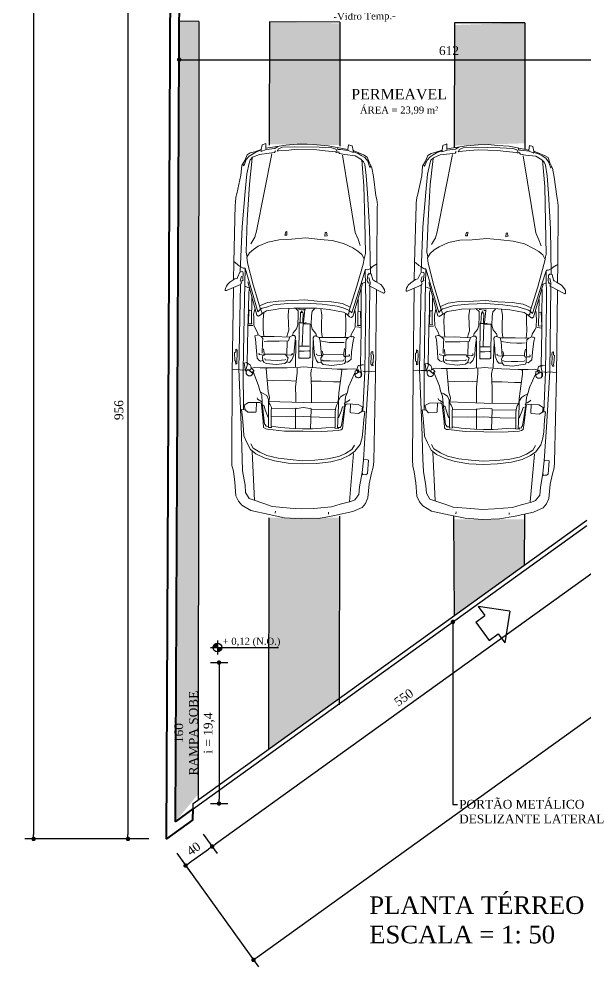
# Model space of a CAD drawing. Header units: millimetres. Extents: x 103208 to 171806, y -164 to 10038.
# Drawn here: x 112929 to 113571, y 4818 to 5894 of the extents above; entities that cross this region are included whole.
import ezdxf
from ezdxf import colors
from ezdxf.entities.mleader import LeaderData, LeaderLine
from ezdxf.math import Vec2, Vec3

# ---------------------------------------------------------------- set-up
doc = ezdxf.new("R2010")
doc.units = ezdxf.units.MM
for name, color, linetype in [('ACESSORIOS', 2, 'Continuous'), ('Hachuria - Moveis', 1, 'Continuous'), ('PN010', 1, 'Continuous'), ('PN030', 3, 'Continuous'), ('PN060', 6, 'Continuous'), ('Portas-Cotas', 2, 'Continuous'), ('Texto', 2, 'Continuous')]:
    doc.layers.add(name, color=color, linetype=linetype)
for name, color, linetype, lineweight in [('MEDIDAS', 7, 'Continuous', 0), ('Parede Corte', 4, 'Continuous', 40), ('Portas - Janelas', 2, 'Continuous', 20), ('Vaga', 184, 'Continuous', 13)]:
    doc.layers.add(name, color=color, linetype=linetype, lineweight=lineweight)
doc.styles.add('Valéria', font='romantic.ttf', dxfattribs={"height": 10})
doc.dimstyles.new('Cota - 50', dxfattribs={"dimtxt": 10, "dimasz": 5, "dimexe": 10, "dimexo": 20, "dimgap": 5, "dimtad": 1, "dimtxsty": 'Valéria', "dimblk": 'DOT', "dimcen": 0, "dimclrd": 12, "dimclre": 12, "dimclrt": 2, "dimazin": 2, "dimtfac": 1, "dimtix": 1, "dimtmove": 0, "dimatfit": 3, "dimldrblk": 'DOT', "dimfxl": 1, "dimarcsym": 0})

# ---------------------------------------------------------------- blocks, each defined once
blk = doc.blocks.new('_Dot')
at = {"color": 0, "linetype": 'ByBlock', "lineweight": -2}
blk.add_line((-0.5, 0), (-1, 0), dxfattribs=at)
at = {"color": 0, "linetype": 'ByBlock', "const_width": 0.5}
blk.add_lwpolyline([(-0.25, 0, 1), (0.25, 0, 1)], format="xyb", close=True, dxfattribs=at)
blk = doc.blocks.new('*D650')
at = {"layer": 'Defpoints', "color": 0, "transparency": 16777216}
for p in [(115535.9, 6718.8, 9825), (115634.7, 6581.6), (113095.9, 4963.1, 9825)]:
    blk.add_point(p, dxfattribs=at)
at = {"layer": 'MEDIDAS', "color": 12, "lineweight": -2, "transparency": 16777216}
for p, q in [((115547.6, 6702.6), (115640.6, 6573.5)), ((113198.8, 4828.8), (115630.7, 6578.6)), ((113107.6, 4946.9), (113200.6, 4817.8))]:
    blk.add_line(p, q, dxfattribs=at)
at = {"layer": 'MEDIDAS', "color": 12, "lineweight": -2, "transparency": 16777216, "xscale": 5, "yscale": 5, "zscale": 5}
for p, rotation in [((115634.7, 6581.6), 35.73698977606095), ((113194.7, 4825.9), 215.736989776061)]:
    blk.add_blockref('_Dot', p, dxfattribs=dict(at, rotation=rotation))
at = {"layer": 'MEDIDAS', "color": 2, "transparency": 16777216, "insert": (114408.8, 5712), "char_height": 10, "attachment_point": 5, "rotation": 35.737, "style": 'Valéria'}
blk.add_mtext('3006', dxfattribs=at)
blk = doc.blocks.new('*D652')
at = {"color": 12, "lineweight": -2, "transparency": 16777216}
for p, q in [((113089.1, 7725.1), (112935.2, 7725.1)), ((112945.2, 7720.1), (112945.2, 4968.1)), ((113075.9, 4963.1), (112935.2, 4963.1))]:
    blk.add_line(p, q, dxfattribs=at)
at = {"layer": 'Defpoints', "color": 0, "transparency": 16777216}
for p in [(113109.1, 7725.1, 9825), (112945.2, 4963.1), (113095.9, 4963.1, 9825)]:
    blk.add_point(p, dxfattribs=at)
at = {"color": 12, "lineweight": -2, "transparency": 16777216, "xscale": 5, "yscale": 5, "zscale": 5}
for p, rotation in [((112945.2, 7725.1), 90), ((112945.2, 4963.1), 270)]:
    blk.add_blockref('_Dot', p, dxfattribs=dict(at, rotation=rotation))
at = {"color": 2, "transparency": 16777216, "insert": (112935.1, 6344.1), "char_height": 10, "width": 46.893, "attachment_point": 5, "rotation": 90, "style": 'Valéria'}
blk.add_mtext('2762', dxfattribs=at)
blk = doc.blocks.new('*D682')
at = {"color": 12, "lineweight": -2, "transparency": 16777216}
for p, q in [((113137.7, 4968.6), (113153.6, 4946.5)), ((113121.7, 4935.9), (113143.7, 4951.7)), ((113107.6, 4946.9), (113123.5, 4924.8))]:
    blk.add_line(p, q, dxfattribs=at)
at = {"layer": 'Defpoints', "color": 0, "transparency": 16777216}
for p in [(113126.1, 4984.8, 9825), (113095.9, 4963.1, 9825), (113147.8, 4954.6)]:
    blk.add_point(p, dxfattribs=at)
at = {"color": 12, "lineweight": -2, "transparency": 16777216, "xscale": 5, "yscale": 5, "zscale": 5}
for p, rotation in [((113147.8, 4954.6), 35.73698977606066), ((113117.7, 4932.9), 215.7369897760607)]:
    blk.add_blockref('_Dot', p, dxfattribs=dict(at, rotation=rotation))
at = {"color": 2, "transparency": 16777216, "insert": (113126.8, 4952), "char_height": 10, "attachment_point": 5, "rotation": 35.737, "style": 'Valéria'}
blk.add_mtext('40', dxfattribs=at)
blk = doc.blocks.new('*D683')
at = {"color": 12, "lineweight": -2, "transparency": 16777216}
for p, q in [((113584.8, 5290.2), (113600.7, 5268.2)), ((113151.8, 4957.5), (113590.8, 5273.3)), ((113137.7, 4968.6), (113153.6, 4946.5))]:
    blk.add_line(p, q, dxfattribs=at)
at = {"layer": 'Defpoints', "color": 0, "transparency": 16777216}
for p in [(113573.1, 5306.5, 9825), (113594.8, 5276.3), (113126.1, 4984.8, 9825)]:
    blk.add_point(p, dxfattribs=at)
at = {"color": 12, "lineweight": -2, "transparency": 16777216, "xscale": 5, "yscale": 5, "zscale": 5}
for p, rotation in [((113594.8, 5276.3), 35.73698977606043), ((113147.8, 4954.6), 215.7369897760604)]:
    blk.add_blockref('_Dot', p, dxfattribs=dict(at, rotation=rotation))
at = {"color": 2, "transparency": 16777216, "insert": (113365.3, 5123.7), "char_height": 10, "attachment_point": 5, "rotation": 35.737, "style": 'Valéria'}
blk.add_mtext('550', dxfattribs=at)
blk = doc.blocks.new('*D664')
at = {"color": 12, "lineweight": -2, "transparency": 16777216}
for p, q in [((113080.6, 5936.4), (113042.3, 5936.4)), ((113052.3, 5931.4), (113052.3, 4968.1)), ((113075.9, 4963.1), (113042.3, 4963.1))]:
    blk.add_line(p, q, dxfattribs=at)
at = {"layer": 'Defpoints', "color": 0, "transparency": 16777216}
for p in [(113100.6, 5936.4, 9825), (113052.3, 4963.1), (113095.9, 4963.1, 9825)]:
    blk.add_point(p, dxfattribs=at)
at = {"color": 12, "lineweight": -2, "transparency": 16777216, "xscale": 5, "yscale": 5, "zscale": 5}
for p, rotation in [((113052.3, 5936.4), 90), ((113052.3, 4963.1), 270)]:
    blk.add_blockref('_Dot', p, dxfattribs=dict(at, rotation=rotation))
at = {"color": 2, "transparency": 16777216, "insert": (113042, 5449.8), "char_height": 10, "attachment_point": 5, "rotation": 90, "style": 'Valéria'}
blk.add_mtext('956', dxfattribs=at)
blk = doc.blocks.new('*D645')
at = {"color": 12, "lineweight": -2, "transparency": 16777216}
for p, q in [((113146.1, 5163.3), (113165.6, 5163.3)), ((113155.6, 5158.3), (113155.6, 5008.3)), ((113146.1, 5003.3), (113165.6, 5003.3))]:
    blk.add_line(p, q, dxfattribs=at)
at = {"layer": 'Defpoints', "color": 0, "transparency": 16777216}
for p in [(113126.1, 5163.3, 9825), (113126.1, 5003.3, 9825), (113155.6, 5003.3)]:
    blk.add_point(p, dxfattribs=at)
at = {"color": 12, "lineweight": -2, "transparency": 16777216, "xscale": 5, "yscale": 5, "zscale": 5}
for p, rotation in [((113155.6, 5163.3), 90), ((113155.6, 5003.3), 270)]:
    blk.add_blockref('_Dot', p, dxfattribs=dict(at, rotation=rotation))
at = {"color": 2, "transparency": 16777216, "insert": (113127.7, 5083.3), "char_height": 10, "attachment_point": 5, "rotation": 90, "style": 'Valéria'}
blk.add_mtext('160\\PRAMPA SOBE\\Pi = 19,4', dxfattribs=at)
blk = doc.blocks.new('Audi A4 Cab dessus')
at = {"color": 0, "linetype": 'Continuous', "flags": 128}
for points in [[(0.841, -0.23), (0.842, 0.771), (0.838, 1.78), (0.834, 1.852), (0.816, 1.92), (0.797, 2.047), (0.784, 2.205), (0.752, 2.269), (0.711, 2.317), (0.607, 2.377), (0.39, 2.422), (0.213, 2.456), (0.012, 2.468), (-0.19, 2.459), (-0.372, 2.425), (-0.585, 2.376), (-0.696, 2.325), (-0.735, 2.278), (-0.761, 2.212), (-0.776, 2.047), (-0.802, 1.924), (-0.82, 1.853), (-0.824, 1.786), (-0.834, 0.774), (-0.835, -0.226)], [(0.758, -0.267), (0.767, 0.722), (0.732, 1.379), (0.716, 1.77), (0.708, 1.914), (0.678, 2.081), (0.67, 2.167), (0.629, 2.237), (0.581, 2.253), (0.454, 2.293), (0.357, 2.326), (0.148, 2.343), (0.014, 2.352), (-0.13, 2.343), (-0.338, 2.324), (-0.438, 2.291), (-0.561, 2.258), (-0.607, 2.238), (-0.656, 2.174), (-0.662, 2.085), (-0.69, 1.917)], [(-0.302, 2.385), (-0.301, 2.407)], [(0.32, 2.382), (0.322, 2.404)], [(-0.588, 1.695), (-0.545, 2.256)], [(0.599, 1.687), (0.567, 2.258)], [(-0.678, 1.199), (-0.713, 1.201), (-0.702, 1.299), (-0.694, 1.433), (-0.685, 1.508), (-0.662, 1.588), (-0.603, 1.669), (-0.542, 1.714), (-0.445, 1.762), (-0.322, 1.795), (-0.159, 1.816), (0.007, 1.823), (0.177, 1.817), (0.337, 1.794), (0.456, 1.759), (0.556, 1.713), (0.62, 1.664), (0.664, 1.58), (0.7, 1.502), (0.704, 1.43), (0.718, 1.295), (0.73, 1.195), (0.685, 1.198), (0.699, 1.143), (0.648, 1.115), (0.518, 1.11), (0.501, 1.12), (0.497, 1.134), (0.474, 1.332), (0.469, 1.404), (0.443, 1.419), (0.421, 1.421), (0.225, 1.442), (0.006, 1.443), (-0.214, 1.443), (-0.407, 1.428), (-0.435, 1.421), (-0.453, 1.409), (-0.463, 1.333), (-0.484, 1.137), (-0.494, 1.12), (-0.508, 1.116), (-0.633, 1.12), (-0.685, 1.15), (-0.677, 1.203), (-0.64, 1.228), (-0.55, 1.222), (-0.542, 1.217), (-0.544, 1.114)], [(0.616, 1.597), (0.588, 1.648), (0.51, 1.693), (0.427, 1.73), (0.295, 1.76), (0.152, 1.774), (0.01, 1.787), (-0.134, 1.778), (-0.283, 1.761), (-0.415, 1.733), (-0.494, 1.698), (-0.568, 1.649), (-0.598, 1.597)], [(-0.704, 1.774), (-0.724, 1.381), (-0.756, 0.729), (-0.756, -0.266), (-0.747, -0.271), (-0.758, -0.288), (-0.759, -0.311), (-0.755, -0.324), (-0.744, -0.365)], [(-0.369, 1.394), (-0.364, 1.403), (-0.409, 1.406), (-0.405, 1.392), (-0.428, 1.394), (-0.438, 1.376), (-0.443, 1.368), (-0.48, 1.124), (-0.486, 1.034), (-0.508, 0.977), (-0.52, 0.916), (-0.589, 0.759)], [(-0.497, 0.995), (-0.465, 1.011), (-0.428, 1.035), (-0.403, 1.078), (-0.403, 1.137), (-0.395, 1.405)], [(0.379, 1.388), (0.272, 1.403), (0.116, 1.413), (0.013, 1.415), (-0.104, 1.414), (-0.261, 1.401), (-0.369, 1.394), (-0.367, 1.22), (-0.37, 1.175), (-0.381, 1.135), (-0.397, 1.106), (-0.404, 1.056), (-0.408, 0.989), (-0.436, 0.762), (-0.439, 0.718), (-0.421, 0.708)], [(0.411, 1.404), (0.375, 1.401), (0.379, 1.388), (0.381, 1.213), (0.378, 1.168), (0.394, 1.136), (0.419, 1.098), (0.007, 1.106), (-0.397, 1.106)], [(-0.081, 1.412), (-0.087, 1.184), (-0.083, 1.17), (-0.069, 1.174), (0.006, 1.165), (0.083, 1.178), (0.092, 1.173), (0.097, 1.181), (0.375, 1.182)], [(0.097, 1.181), (0.094, 1.415)], [(0.506, 0.99), (0.48, 1.005), (0.437, 1.03), (0.417, 1.076), (0.416, 1.134), (0.411, 1.404), (0.415, 1.39), (0.437, 1.388), (0.449, 1.37), (0.458, 1.365), (0.487, 1.116), (0.491, 1.103), (0.508, 1.093), (0.525, 1.083), (0.543, 1.073), (0.546, 1.059)], [(-0.404, 1.276), (-0.409, 1.267), (-0.435, 1.201), (-0.452, 1.153), (-0.465, 1.15)], [(-0.368, 1.278), (-0.184, 1.275), (0.008, 1.268), (0.197, 1.274), (0.38, 1.271)], [(0.421, 1.282), (0.425, 1.268), (0.452, 1.195), (0.463, 1.154), (0.48, 1.144)], [(0.685, 1.198), (0.655, 1.227), (0.561, 1.224), (0.556, 1.215), (0.554, 1.112)], [(-0.691, 1.2), (-0.707, 0.735), (-0.709, -0.085), (-0.7, -0.449)], [(-0.538, 1.065), (-0.533, 1.073), (-0.514, 1.085), (-0.495, 1.098), (-0.482, 1.101), (-0.472, 1.119)], [(-0.087, 1.184), (-0.365, 1.184)], [(0.487, 1.116), (0.495, 1.031), (0.518, 0.971), (0.533, 0.916), (0.598, 0.751)], [(0.707, 1.197), (0.714, 0.73), (0.711, -0.09), (0.706, -0.457)], [(-0.085, 0.709), (-0.077, 0.762), (-0.085, 0.928), (-0.087, 1.045), (-0.087, 1.103)], [(0.085, 0.703), (0.084, 0.761), (0.099, 0.926), (0.097, 1.042), (0.096, 1.101)], [(0.434, 0.708), (0.448, 0.711), (0.442, 0.761), (0.42, 0.982), (0.402, 1.05), (0.409, 1.099)], [(-0.08, 0.856), (-0.197, 0.855), (-0.345, 0.86), (-0.425, 0.86)], [(0.094, 0.859), (0.206, 0.852), (0.359, 0.856), (0.433, 0.855)], [(-0.684, 0.733), (-0.715, 0.74), (-0.743, 0.732), (-0.787, 0.735), (-0.832, 0.738)], [(-0.594, 0.75), (-0.595, 0.728), (-0.609, 0.724), (-0.625, 0.676), (-0.63, 0.667), (-0.671, 0.656), (-0.693, 0.658)], [(-0.666, 0.665), (-0.652, 0.668), (-0.67, 0.755)], [(-0.592, 0.772), (-0.648, 0.735)], [(-0.64, 0.73), (-0.627, 0.712), (-0.617, 0.729)], [(-0.609, 0.724), (-0.617, 0.729), (-0.63, 0.748)], [(0.609, 0.71), (0.582, 0.703), (0.515, 0.707), (0.398, 0.705), (0.201, 0.704), (0.044, 0.692), (0.008, 0.69), (-0.037, 0.692), (-0.193, 0.702), (-0.385, 0.71), (-0.502, 0.708), (-0.574, 0.704), (-0.605, 0.71)], [(-0.594, 0.75), (-0.597, 0.764)], [(-0.197, 0.635), (-0.218, 0.659), (-0.316, 0.67), (-0.443, 0.651), (-0.47, 0.644), (-0.48, 0.626), (-0.478, 0.59), (-0.48, 0.568), (-0.462, 0.558)], [(-0.095, 0.692), (-0.101, 0.383)], [(0.102, 0.693), (0.105, 0.379)], [(0.627, 0.7), (0.614, 0.719), (0.606, 0.724), (0.585, 0.747), (0.598, 0.751), (0.615, 0.762)], [(0.595, 0.757), (0.6, 0.766)], [(0.6, 0.773), (0.655, 0.729)], [(0.603, 0.771), (0.659, 0.727)], [(0.673, 0.661), (0.665, 0.666), (0.688, 0.745), (0.704, 0.655), (0.677, 0.647), (0.643, 0.668), (0.634, 0.673), (0.614, 0.719), (0.628, 0.722), (0.64, 0.742)], [(0.691, 0.732), (0.727, 0.734), (0.75, 0.732), (0.794, 0.73), (0.842, 0.735)], [(0.804, 0.666), (0.79, 0.663)], [(-0.655, -0.232), (-0.656, -0.174), (-0.657, 0.023), (-0.66, 0.257), (-0.657, 0.66)], [(-0.198, 0.555), (-0.182, 0.383), (-0.171, 0.342), (-0.346, 0.34), (-0.507, 0.341), (-0.54, 0.325), (-0.548, 0.33), (-0.562, 0.327), (-0.579, 0.337), (-0.568, 0.376), (-0.551, 0.505), (-0.545, 0.594), (-0.521, 0.615), (-0.503, 0.628), (-0.48, 0.626)], [(-0.522, 0.535), (-0.526, 0.548), (-0.521, 0.557), (-0.462, 0.558), (-0.459, 0.544), (-0.46, 0.522), (-0.468, 0.469)], [(-0.459, 0.544), (-0.217, 0.542), (-0.207, 0.56), (-0.192, 0.586), (-0.197, 0.635), (-0.161, 0.638), (-0.141, 0.614), (-0.117, 0.554), (-0.109, 0.468), (-0.099, 0.347), (-0.109, 0.33), (-0.137, 0.322), (-0.129, 0.295), (-0.087, 0.247), (-0.073, 0.193), (-0.075, 0.09), (-0.083, 0.037), (-0.112, 0.007)], [(-0.204, 0.604), (-0.221, 0.614), (-0.302, 0.615), (-0.382, 0.616), (-0.454, 0.611), (-0.459, 0.603)], [(-0.207, 0.56), (-0.198, 0.555), (-0.153, 0.552), (-0.136, 0.542)], [(0.016, 0.187), (0.003, 0.184), (-0.056, 0.183), (-0.064, 0.188), (-0.066, 0.582), (-0.053, 0.586), (0.006, 0.587), (0.064, 0.587), (0.05, 0.584)], [(-0.059, 0.581), (-0.064, 0.572)], [(0.056, 0.176), (0.065, 0.171), (0.064, 0.587)], [(0.473, 0.396), (0.437, 0.394), (0.379, 0.393), (0.298, 0.393), (0.19, 0.387), (0.174, 0.339), (0.141, 0.323), (0.119, 0.324), (0.107, 0.343), (0.119, 0.463), (0.124, 0.552), (0.146, 0.609), (0.175, 0.639), (0.206, 0.632)], [(0.479, 0.485), (0.473, 0.535), (0.474, 0.557), (0.456, 0.545), (0.222, 0.542), (0.219, 0.555), (0.189, 0.584), (0.206, 0.632), (0.229, 0.653), (0.329, 0.665), (0.449, 0.653), (0.475, 0.638), (0.487, 0.619)], [(0.219, 0.555), (0.205, 0.552), (0.204, 0.39)], [(0.222, 0.6), (0.227, 0.609), (0.312, 0.617), (0.393, 0.616), (0.46, 0.612), (0.463, 0.598)], [(0.544, 0.32), (0.558, 0.323), (0.585, 0.331), (0.575, 0.372), (0.561, 0.507), (0.553, 0.593), (0.532, 0.616), (0.514, 0.626), (0.487, 0.619), (0.489, 0.583), (0.488, 0.561), (0.474, 0.557), (0.528, 0.549), (0.536, 0.544), (0.531, 0.536)], [(0.651, -0.225), (0.661, -0.176), (0.66, 0.021), (0.665, 0.249), (0.668, 0.652)], [(-0.507, 0.341), (-0.484, 0.362), (-0.481, 0.407), (-0.481, 0.546)], [(-0.217, 0.542), (-0.206, 0.501)], [(-0.136, 0.542), (-0.141, 0.533)], [(-0.053, 0.505), (-0.067, 0.502), (0.005, 0.506), (0.063, 0.507)], [(-0.064, 0.498), (-0.05, 0.502)], [(-0.053, 0.447), (0.064, 0.449)], [(0.028, 0.446), (0.02, 0.174)], [(0.205, 0.552), (0.16, 0.555), (0.142, 0.542), (0.145, 0.529)], [(0.584, 0.011), (0.589, 0.039), (0.601, 0.079), (0.599, 0.115), (0.596, 0.209), (0.58, 0.241), (0.552, 0.292), (0.544, 0.32), (0.51, 0.34), (0.489, 0.364), (0.492, 0.408), (0.495, 0.533)], [(-0.476, 0.057), (-0.479, 0.151), (-0.482, 0.245), (-0.478, 0.312), (-0.471, 0.343)], [(-0.182, 0.383), (-0.289, 0.399), (-0.369, 0.4), (-0.427, 0.399), (-0.463, 0.397)], [(-0.184, 0.003), (-0.197, 0.08), (-0.195, 0.183), (-0.194, 0.263), (-0.2, 0.313), (-0.207, 0.34)], [(-0.171, 0.342), (-0.123, 0.326)], [(0.175, 0.343), (0.357, 0.336), (0.51, 0.34)], [(0.189, 0.006), (0.198, 0.082), (0.191, 0.19), (0.187, 0.262), (0.203, 0.31), (0.21, 0.341)], [(0.483, 0.06), (0.489, 0.144), (0.486, 0.238), (0.481, 0.31), (0.474, 0.338)], [(-0.54, 0.325), (-0.546, 0.294), (-0.576, 0.242), (-0.591, 0.216), (-0.593, 0.114), (-0.591, 0.078), (-0.589, 0.042), (-0.582, 0.014)], [(0.113, 0.005), (0.078, 0.035), (0.078, 0.094), (0.08, 0.197), (0.096, 0.245), (0.135, 0.292), (0.141, 0.323)], [(-0.621, -0.113), (-0.62, 0.187), (-0.615, 0.196), (-0.66, 0.198), (-0.656, 0.185), (-0.649, 0.035), (-0.645, 0.039), (-0.621, 0.035)], [(-0.605, 0.213), (-0.658, 0.221)], [(0.01, 0.017), (0.015, 0.026), (0.001, 0.022), (0.015, 0.165), (0.011, 0.179), (-0.002, 0.175), (-0.016, 0.171)], [(0.609, 0.213), (0.665, 0.213)], [(0.624, -0.12), (0.625, 0.18), (0.622, 0.194), (0.663, 0.191), (0.658, 0.182), (0.656, 0.03), (0.65, 0.035), (0.625, 0.033)], [(-0.518, 0.024), (-0.548, 0.052), (-0.65, -0.282), (-0.7, -0.449), (-0.705, -0.457), (-0.728, -0.456), (-0.76, -0.472), (-0.784, -0.493), (-0.821, -0.517), (-0.835, -0.526)], [(-0.643, -1.743), (-0.673, -1.436), (-0.687, -1.023), (-0.699, -0.646), (-0.693, -0.615), (-0.687, -0.584), (-0.674, -0.522), (-0.604, -0.262), (-0.518, 0.024), (-0.53, -0.015), (-0.438, -0.058), (-0.309, -0.075), (-0.14, -0.081), (0.003, -0.094), (0.147, -0.085), (0.313, -0.078), (0.44, -0.059), (0.532, -0.02), (0.521, 0.021)], [(-0.687, -0.584), (-0.658, -0.635), (-0.612, -0.674), (-0.551, -0.709), (-0.442, -0.761), (-0.31, -0.792), (-0.167, -0.805), (-0.002, -0.82), (0.169, -0.804), (0.313, -0.795), (0.445, -0.767), (0.555, -0.716), (0.611, -0.679), (0.659, -0.637), (0.689, -0.586), (0.68, -0.522), (0.611, -0.263), (0.521, 0.021), (0.55, 0.051), (0.654, -0.288), (0.706, -0.457), (0.728, -0.458), (0.763, -0.478), (0.789, -0.493), (0.827, -0.527), (0.841, -0.535)], [(-0.668, -0.294), (-0.559, 0.093), (-0.54, 0.106), (-0.523, 0.096), (-0.485, 0.062), (-0.45, 0.042), (-0.366, 0.028), (-0.281, 0.013), (-0.139, 0), (0, 0), (0.13, 0.005), (0.283, 0.009), (0.374, 0.026), (0.451, 0.039), (0.488, 0.063), (0.525, 0.088), (0.544, 0.1), (0.561, 0.09), (0.671, -0.298)], [(0.507, 0.076), (0.504, 0.07), (0.502, 0.067), (0.521, 0.021), (0.502, 0.009), (0.461, -0.002), (0.374, -0.033), (0.203, -0.049), (0.001, -0.058), (-0.2, -0.046), (-0.374, -0.026), (-0.453, -0.003), (-0.501, 0.014), (-0.518, 0.024), (-0.515, 0.068), (-0.507, 0.063), (-0.5, 0.075)], [(-0.004, 0.014), (0.01, 0.017), (0.077, 0.013), (0.063, 0.009)], [(-0.93, -0.195), (-0.928, -0.224), (-0.916, -0.243), (-0.904, -0.261), (-0.883, -0.285), (-0.822, -0.32), (-0.796, -0.335), (-0.788, -0.34), (-0.77, -0.409), (-0.747, -0.41), (-0.729, -0.398), (-0.724, -0.331), (-0.728, -0.317), (-0.74, -0.298), (-0.754, -0.302)], [(-0.756, -0.266), (-0.916, -0.186)], [(0.936, -0.205), (0.931, -0.229), (0.921, -0.246), (0.911, -0.264), (0.882, -0.293), (0.826, -0.33), (0.799, -0.337), (0.794, -0.346), (0.767, -0.411), (0.754, -0.415), (0.74, -0.419), (0.731, -0.414), (0.728, -0.4), (0.732, -0.333), (0.728, -0.319), (0.747, -0.307), (0.758, -0.304)], [(0.748, -0.365), (0.759, -0.326), (0.764, -0.317), (0.748, -0.285), (0.753, -0.276), (0.758, -0.267), (0.922, -0.193)], [(-0.835, -0.313), (-0.835, -0.521), (-0.832, -1.193), (-0.834, -1.216), (-0.824, -1.279), (-0.814, -1.32), (-0.783, -1.546), (-0.763, -1.65), (-0.731, -1.715), (-0.708, -1.775), (-0.665, -1.8), (-0.608, -1.821), (-0.542, -1.848), (-0.528, -1.903), (-0.488, -1.914), (-0.48, -1.861), (-0.484, -1.847), (-0.48, -1.861), (-0.25, -1.902), (-0.116, -1.911), (-0.004, -1.918), (0.112, -1.916), (0.248, -1.902), (0.479, -1.863), (0.479, -1.921), (0.525, -1.902), (0.533, -1.848), (0.607, -1.822), (0.661, -1.807), (0.699, -1.783), (0.725, -1.717), (0.76, -1.657), (0.768, -1.545), (0.813, -1.328), (0.824, -1.289), (0.828, -1.222), (0.83, -1.199), (0.841, -0.523), (0.841, -0.32)], [(-0.701, -0.31), (-0.655, -0.29)], [(0.708, -0.247), (0.651, -0.225)], [(-0.761, -0.414), (-0.745, -0.943), (-0.717, -1.353), (-0.699, -1.56), (-0.68, -1.687), (-0.664, -1.719), (-0.634, -1.748), (-0.565, -1.788), (-0.445, -1.8), (-0.383, -1.813), (-0.371, -1.832)], [(0.762, -0.42), (0.747, -0.943), (0.717, -1.354), (0.699, -1.563), (0.673, -1.687), (0.662, -1.727), (0.633, -1.756), (0.555, -1.791), (0.442, -1.807), (0.379, -1.816), (0.368, -1.834)], [(0.638, -1.747), (0.667, -1.44), (0.688, -1.025), (0.698, -0.649), (0.691, -0.622), (0.684, -0.594)], [(-0.638, -0.74), (-0.611, -0.813), (-0.576, -0.891), (-0.418, -1.793)], [(0.643, -0.744), (0.598, -0.822), (0.58, -0.892), (0.411, -1.8)], [(-0.75, -1.669), (-0.74, -1.652), (-0.737, -1.665), (-0.714, -1.725), (-0.68, -1.767), (-0.637, -1.793), (-0.603, -1.813), (-0.546, -1.834), (-0.542, -1.848), (-0.541, -1.826), (-0.484, -1.847), (-0.393, -1.859), (-0.364, -1.858), (-0.357, -1.883)], [(0.742, -1.669), (0.738, -1.655), (0.728, -1.672), (0.707, -1.729), (0.673, -1.768), (0.635, -1.792), (0.598, -1.817), (0.538, -1.84), (0.533, -1.848), (0.535, -1.826), (0.475, -1.849)], [(-0.145, -1.882), (-0.293, -1.877), (-0.341, -1.861), (-0.361, -1.828), (-0.347, -1.825), (-0.335, -1.83), (-0.215, -1.842), (-0.117, -1.852), (0.112, -1.858), (0.211, -1.846), (0.332, -1.836), (0.346, -1.832), (0.331, -1.858), (0.285, -1.878), (0.141, -1.886), (-0.145, -1.882)], [(0.475, -1.849), (0.376, -1.861), (0.357, -1.873), (0.338, -1.885)]]:
    blk.add_lwpolyline(points, dxfattribs=at)
for points in [[(-0.698, 1.944), (-0.711, 1.94), (-0.734, 1.942), (-0.752, 1.929), (-0.762, 1.773), (-0.753, 1.768), (-0.709, 1.765), (-0.704, 1.774), (-0.69, 1.917)], [(-0.779, 0.65), (-0.788, 0.655), (-0.791, 0.668), (-0.805, 0.665), (-0.798, 0.637), (-0.803, 0.629), (-0.808, 0.539), (-0.8, 0.534), (-0.798, 0.498), (-0.784, 0.502), (-0.777, 0.533), (-0.781, 0.547)], [(-0.594, 0.75), (-0.589, 0.759)], [(0.79, 0.663), (0.804, 0.666), (0.806, 0.63), (0.815, 0.625), (0.818, 0.531), (0.804, 0.527), (0.806, 0.491), (0.789, 0.501), (0.79, 0.524), (0.787, 0.537), (0.789, 0.64)], [(0.05, 0.503), (0.063, 0.507)], [(0.056, 0.176), (0.02, 0.174), (0.024, 0.16), (0.022, 0.057), (0.052, 0.05)], [(0.034, 0.038), (0.042, 0.033), (0.044, 0.052), (0.03, 0.052)], [(-0.739, -0.415), (-0.747, -0.41)], [(-0.24, -0.89), (-0.251, -0.849), (-0.223, -0.842), (-0.226, -0.886)], [(0.235, -0.889), (0.247, -0.849), (0.224, -0.848), (0.222, -0.892)], [(0.479, -1.863), (0.475, -1.849)]]:
    blk.add_lwpolyline(points, close=True, dxfattribs=at)
for points in [[(-0.607, 0.8, 0.753554), (-0.67, 0.755)], [(-0.659, 0.792, 0.429634), (-0.648, 0.735)], [(-0.592, 0.772, 0.624869), (-0.659, 0.798)], [(0.667, 0.791, 0.624869), (0.6, 0.766)], [(0.677, 0.747, 0.753554), (0.615, 0.794)], [(0.661, 0.728, 0.429634), (0.672, 0.785)], [(-0.916, -0.186, 0.579223), (-0.93, -0.195)], [(0.936, -0.205, 0.612971), (0.922, -0.193)]]:
    blk.add_lwpolyline(points, format="xyb", dxfattribs=at)
blk = doc.blocks.new('*D763')
at = {"color": 12, "lineweight": -2, "transparency": 16777216}
for p, q in [((113110.4, 5871), (113110.4, 5837.5)), ((113722.7, 5868.1), (113722.7, 5837.5)), ((113115.4, 5847.5), (113717.7, 5847.5))]:
    blk.add_line(p, q, dxfattribs=at)
at = {"layer": 'Defpoints', "color": 0, "transparency": 16777216}
for p in [(113110.4, 5891, 9825), (113722.7, 5888.1, 9825), (113722.7, 5847.5)]:
    blk.add_point(p, dxfattribs=at)
at = {"color": 12, "lineweight": -2, "transparency": 16777216, "xscale": 5, "yscale": 5, "zscale": 5, "rotation": 180}
blk.add_blockref('_Dot', (113110.4, 5847.5), dxfattribs=at)
at = {"color": 12, "lineweight": -2, "transparency": 16777216, "xscale": 5, "yscale": 5, "zscale": 5}
blk.add_blockref('_Dot', (113722.7, 5847.5), dxfattribs=at)
at = {"color": 2, "transparency": 16777216, "insert": (113416.6, 5857.7), "char_height": 10, "attachment_point": 5, "style": 'Valéria'}
blk.add_mtext('612', dxfattribs=at)

msp = doc.modelspace()

# ---------------------------------------------------------------- hatches: boundary and pattern name
h = msp.add_hatch()
h.set_pattern_fill('GRASS2', color=74, scale=15, pattern_type=2)
h.set_pattern_definition([(360, (4.5, 0.3), (15, 15), [2.25, -0.45, 0.6, -0.45, 2.25, -9]), (360, (3.75, 0.75), (15, 15), [1.5, -1.125, 2.25, -1.125, 1.5, -7.5]), (360, (9, 6.75), (15, 15), [1.875, -0.75, 1.875, -10.5]), (360, (1.5, 9.75), (15, 15), [0.75, -1.5, 0.75, -12]), (90, (3, 9.75), (-15, 15), [1.35, -13.65]), (90, (7.5, 0.75), (-15, 15), [1.5, -13.5]), (90, (11.25, 6.75), (-15, 15), [1.5, -13.5]), (45, (9.45, 0.6), (1e-14, 15), [1.5, -19.7132034]), (135, (5.55, 0.6), (-15, 1e-14), [1.5, -19.7132034]), (63.434949, (9, 0.675), (8e-10, 15), [1.5, -32.0410197]), (75.9637565, (8.25, 0.75), (5e-10, 15), [1.5, -60.3465844]), (75.9637565, (12, 6.75), (5e-10, 15), [1.2, -60.6465844]), (75.9637565, (3.3, 9.75), (5e-10, 15), [1.05, -60.7965844]), (104.0362435, (6.75, 0.75), (-5e-10, 15), [1.5, -60.3465844]), (104.0362435, (10.5, 6.75), (-5e-10, 15), [1.2, -60.6465844]), (104.0362435, (2.7, 9.75), (-5e-10, 15), [1.05, -60.7965844]), (116.565051, (6, 0.675), (-6e-09, 15), [1.5, -32.041002])])
h.paths.add_polyline_path([(113110.3704, 5891.04176), (113131.89185, 5891.04176), (113131.90351, 5013.65689), (113106.04092, 4982.72769)])
h.paths.add_polyline_path([(113212.66662, 5889.6242), (113292.66593, 5888.85469), (113292.66593, 5750.65805), (113212.66662, 5751.42756)])
h.paths.add_polyline_path([(113422.66472, 5886.811), (113502.60254, 5889.40989), (113502.60254, 5752.62701), (113422.66472, 5750.02812)])
h.paths.add_polyline_path([(113602.73126, 5888.69492), (113722.29388, 5888.69492), (113722.29388, 5426.15392), (113602.21211, 5339.74881)])
h.paths.add_polyline_path([(113421.77858, 5325.98511), (113502.14397, 5325.83261), (113502.1498, 5273.9086), (113422.37891, 5216.50928)])
h.paths.add_polyline_path([(113212.2033, 5327.59219), (113292.10011, 5327.56372), (113292.10605, 5121.64961), (113211.6539, 5064.88161)])
at = {"layer": 'Portas - Janelas'}
h = msp.add_hatch(color=256, dxfattribs=at)
edge = h.paths.add_edge_path()
edge.add_arc((113153.77066, 5180.35951), 5, 90, 180)
edge.add_line((113148.77066, 5180.35951), (113153.77066, 5180.35951))
edge.add_line((113153.77066, 5180.35951), (113153.77066, 5185.35951))
edge = h.paths.add_edge_path()
edge.add_arc((113153.77066, 5180.35951), 5, 270, 360)
edge.add_line((113158.77066, 5180.35951), (113153.77066, 5180.35951))
edge.add_line((113153.77066, 5180.35951), (113153.77066, 5175.35951))

# ---------------------------------------------------------------- linework, layer by layer
for p, q in [((113132.73317, 5890.93516, 9825), (113110.3704, 5891.04176, 9825)), ((113132.73317, 5890.93516, 9825), (113131.89768, 5007.49284, 9825)), ((113212.73278, 5890.47743, 9825), (113212.60046, 5750.57434, 9825)), ((113292.73256, 5890.21073, 9825), (113212.73278, 5890.47743, 9825)), ((113292.73256, 5890.21073, 9825), (113292.5993, 5749.30201, 9825)), ((113422.73171, 5889.24722, 9825), (113422.59774, 5747.5919)), ((113502.73167, 5889.17156, 9825), (113422.73171, 5889.24722, 9825)), ((113502.73167, 5889.17156, 9825), (113502.59612, 5745.84343, 9825)), ((113212.20044, 5327.59219, 9825), (113211.6539, 5064.88161, 9825)), ((113292.20207, 5329.28457, 9825), (113291.99988, 5115.48977, 9825)), ((113421.75809, 5329.72223), (113422.37891, 5216.50928, 9825)), ((113502.20443, 5331.67818, 9825), (113502.1498, 5273.9086, 9825))]:
    msp.add_line(p, q)
at = {"layer": 'ACESSORIOS'}
for p, q in [((113126.10997, 4997.16842, 9825), (113573.0808, 5318.7873, 9825)), ((113126.13944, 5003.34948, 9825), (113573.0808, 5324.94716, 9825)), ((113126.10997, 4997.16842, 9825), (113126.13944, 5003.34948, 9825))]:
    msp.add_line(p, q, dxfattribs=at)
at = {"layer": 'Hachuria - Moveis'}
msp.add_circle((113153.77066, 5180.35951), 5, dxfattribs=at)
at = {"layer": 'Parede Corte'}
for p in [(113106.04092, 4982.72769, 9825), (113126.05105, 4984.8063, 9825)]:
    msp.add_line(p, (113126.10997, 4997.16842, 9825), dxfattribs=at)
at = {"layer": 'Parede Corte', "elevation": 9825}
for points in [[(113126.05105, 4984.8063), (113095.94746, 4963.1452), (113100.58636, 5936.3749)], [(113106.04092, 4982.72769), (113110.58625, 5936.32723)]]:
    msp.add_lwpolyline(points, dxfattribs=at)
at = {"layer": 'PN010'}
for p, q in [((113153.77066, 5188.35951), (113153.77066, 5172.35951)), ((113145.77066, 5180.35951), (113223.00041, 5180.35951))]:
    msp.add_line(p, q, dxfattribs=at)
at = {"layer": 'PN030'}
for p, q in [((113485.558, 5221.54388), (113449.7689, 5227.00834)), ((113449.7689, 5227.00834), (113457.35006, 5216.69495)), ((113485.558, 5221.54388), (113480.09355, 5185.75478)), ((113447.03667, 5209.11379), (113457.35006, 5216.69495)), ((113447.03667, 5209.11379), (113462.199, 5188.48701)), ((113462.199, 5188.48701), (113472.51239, 5196.06817)), ((113472.51239, 5196.06817), (113480.09355, 5185.75478))]:
    msp.add_line(p, q, dxfattribs=at)

# ---------------------------------------------------------------- block references
at = {"layer": 'Vaga', "xscale": 96.996, "yscale": 96.996, "zscale": 96.996, "rotation": 179.3422651819477}
for p in [(113253.23608, 5565.68086), (113458.47186, 5565.04037)]:
    msp.add_blockref('Audi A4 Cab dessus', p, dxfattribs=at)

# ---------------------------------------------------------------- texts
at = {"layer": 'Portas-Cotas', "insert": (113245.46086, 5926.73635), "char_height": 8, "attachment_point": 1, "rotation": 0.69731167, "style": 'Valéria'}
msp.add_mtext_dynamic_manual_height_columns('\\pxqc;{\\L110 / 173\\P}100\\P-Vidro Temp.-', width=150, gutter_width=50, heights=[0], dxfattribs=at)
at = {"layer": 'Portas-Cotas', "insert": (113360.03678, 5814.36364, 0.5468), "char_height": 12, "attachment_point": 2, "style": 'Valéria'}
msp.add_mtext('PERMEAVEL\\P{\\H0.6667x;ÁREA = 23,99 m²}', dxfattribs=at)
at = {"layer": 'Texto', "attachment_point": 1, "style": 'Valéria'}
for s, insert, char_height in [('+ 0,12 (N.O.)', (113159.73414, 5191.46602), 8), ('{\\H2x;\\C5;PLANTA TÉRREO\\P\\C2;ESCALA = 1: 50\\H0.5x;\\P }', (113326.14886, 4897.99533), 10)]:
    msp.add_mtext(s, dxfattribs=dict(at, insert=insert, char_height=char_height))

# ---------------------------------------------------------------- dimensions: what is measured, and where the dimension line sits
for base, p1, p2, text, picture, middle in [((112945.23909, 4963.1452), (113109.11238, 7725.11111, 9825), (113095.94746, 4963.1452, 9825), '2762', '*D652', (112935.09116, 6344.12815)), ((113155.55324, 5003.34948), (113126.13944, 5163.34948, 9825), (113126.13944, 5003.34948, 9825), '<>\\PRAMPA SOBE\\Pi = 19,4', '*D645', (113127.74012, 5083.34948))]:
    dim = msp.add_linear_dim(base=base, p1=p1, p2=p2, angle=90, text=text, dimstyle='Cota - 50')
    dim.commit()
    dim.dimension.update_dxf_attribs({"geometry": picture, "text_midpoint": middle})
dim = msp.add_linear_dim(base=(113052.27794, 4963.1452), p1=(113100.58636, 5936.3749, 9825), p2=(113095.94746, 4963.1452, 9825), angle=90, text='956', dimstyle='Cota - 50', override={"dimtmove": 1})
dim.commit()
dim.dimension.update_dxf_attribs({"geometry": '*D664', "text_midpoint": (113042.02646, 5449.76005)})
dim = msp.add_linear_dim(base=(113722.73078, 5847.51225), p1=(113110.3704, 5891.04176, 9825), p2=(113722.73078, 5888.12294, 9825), text='612', dimstyle='Cota - 50')
dim.commit()
dim.dimension.update_dxf_attribs({"geometry": '*D763', "text_midpoint": (113416.55059, 5857.66018)})
for p1, p2, text, picture, middle in [((113126.05105, 4984.8063, 9825), (113573.0808, 5306.46758, 9825), '550', '*D683', (113365.34157, 5123.71268)), ((113095.94746, 4963.1452, 9825), (113126.05105, 4984.8063, 9825), '40', '*D682', (113126.82243, 4951.98545))]:
    dim = msp.add_aligned_dim(p1=p1, p2=p2, distance=-37.20239, text=text, dimstyle='Cota - 50')
    dim.commit()
    dim.dimension.update_dxf_attribs({"geometry": picture, "text_midpoint": middle})
at = {"layer": 'MEDIDAS'}
dim = msp.add_aligned_dim(p1=(113095.94746, 4963.1452, 9825), p2=(115535.93758, 6718.84569, 9825), distance=-169.12081, dimstyle='Cota - 50', dxfattribs=at)
dim.commit()
dim.dimension.update_dxf_attribs({"geometry": '*D650', "text_midpoint": (114408.79308, 5711.9561)})

# ---------------------------------------------------------------- leaders
at = {"layer": 'PN060'}
ml = msp.add_multileader_mtext('Standard', dxfattribs=at)
ml.set_content('PORTÃO METÁLICO\\PDESLIZANTE LATERAL', color=2, style='Valéria')
ml.set_leader_properties(color=15)
ml.set_arrow_properties(name='DOT')
ml.build(insert=Vec2(0, 0))
ml.multileader.update_dxf_attribs({"dogleg_length": 5, "arrow_head_size": 5})
ctx = ml.context
ctx.base_point, ctx.char_height, ctx.arrow_head_size, ctx.plane_origin = Vec3(113426.1286, 5002.38057), 10, 5, Vec3(113421.1286, 5209.44975)
notes = []
notes.append((ctx, [(0, (1, 1, 0), (113421.1286, 5002.38057), (1, 0), 5, [(0, [(113421.1286, 5209.44975)], 0, [])])]))
ctx.mtext.insert, ctx.mtext.flow_direction = Vec3(113428.1286, 5007.48412), 5
for ctx, leaders in notes:
    for number, flags, end, landing, length, lines in leaders:
        leader = LeaderData()
        leader.index, (leader.has_last_leader_line, leader.has_dogleg_vector, leader.attachment_direction) = number, flags
        leader.last_leader_point, leader.dogleg_vector, leader.dogleg_length = Vec3(end), Vec3(landing), length
        for number, points, colour, breaks in lines:
            line = LeaderLine()
            line.index, line.vertices, line.color, line.breaks = number, Vec3.list(points), colors.encode_raw_color(colour), breaks
            leader.lines.append(line)
        ctx.leaders.append(leader)

doc.saveas('drawing.dxf')
